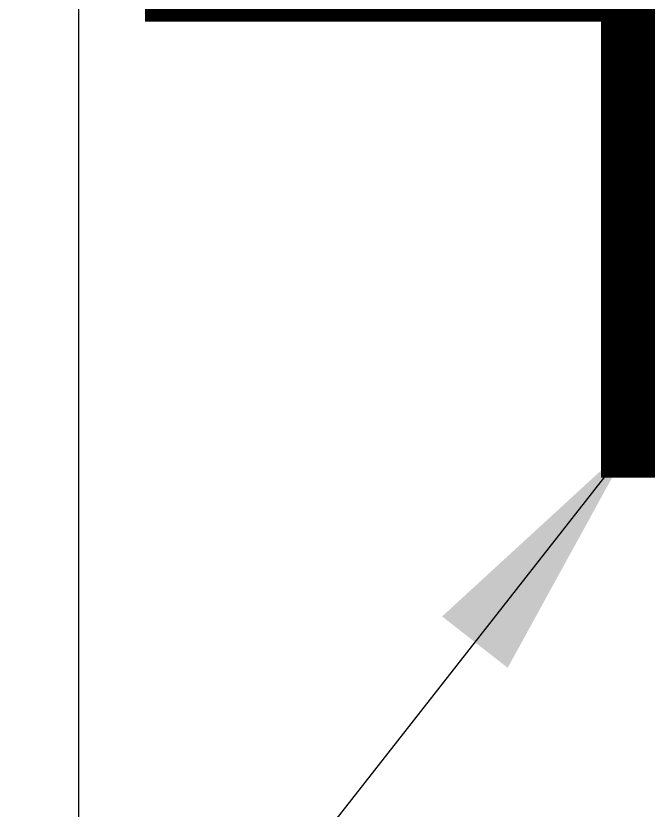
# Model space of a CAD drawing. Header units: millimetres. Extents: x 4133871 to 4440428, y -545651 to -495191.
# Drawn here: x 4276388 to 4276887, y -501833 to -501206 of the extents above; entities that cross this region are included whole.
import ezdxf

# ---------------------------------------------------------------- set-up
doc = ezdxf.new("R2010")
doc.units = ezdxf.units.MM
doc.header["$LTSCALE"] = 60
for name, color, linetype in [('3', 3, 'Continuous'), ('DIM-SCALE', 7, 'Continuous'), ('SITE BOUNDARY-AP', 4, 'xxx')]:
    doc.layers.add(name, color=color, linetype=linetype)
doc.styles.add('Arial', font='arial.ttf')
doc.styles.get("Standard").update_dxf_attribs({"font": 'romans.shx', "width": 0.75, "bigfont": 'whgtxt.shx'})
doc.linetypes.add('xxx', pattern='A,0.25,-0.022286,["xxx",Standard,S=0.1,R=0,X=0,Y=-0.035957],-0.221744', length=0.49403)
doc.dimstyles.new('일반도면_0050', dxfattribs={"dimtxt": 200, "dimasz": 200, "dimexe": 50, "dimexo": 250, "dimgap": 75, "dimtad": 1, "dimdec": 0, "dimzin": 0, "dimdsep": 46, "dimtxsty": 'Arial', "dimcen": -250, "dimclrd": 7, "dimclre": 7, "dimclrt": 2, "dimadec": 0, "dimazin": 0, "dimtfac": 1, "dimtdec": 0, "dimtix": 1, "dimtmove": 2, "dimatfit": 3, "dimfxl": 1, "dimtolj": 1, "dimtzin": 0, "dimarcsym": 0})

# ---------------------------------------------------------------- blocks, each defined once
blk = doc.blocks.new('KEY PLAN_NEW')
at = {"layer": 'SITE BOUNDARY-AP', "color": 253, "linetype": 'Continuous', "ltscale": 10000, "flags": 128}
blk.add_lwpolyline([(-1523.86, -1411.89), (-1523.86, -1932.07)], dxfattribs=at)

msp = doc.modelspace()

# ---------------------------------------------------------------- hatches: boundary and pattern name
at = {"layer": '3'}
h = msp.add_hatch(dxfattribs=at)
h.set_pattern_fill('ANSI31', color=256, scale=855.36)
h.set_pattern_definition([(45, (64725.06, -107751.94), (-75.603857, 75.603857), [])])
h.paths.add_polyline_path([(4276337.71, -500083.05), (4276517.71, -500083.05), (4276517.71, -499723.05), (4277057.71, -499723.05), (4277057.71, -499543.05), (4278157.71, -499543.05), (4278157.71, -499665.45), (4278998.07, -499665.45), (4278998.07, -500263.05), (4279057.71, -500263.05), (4279057.71, -501723.05), (4277806.71, -501723.05), (4277806.71, -501727.55), (4277797.71, -501727.55), (4277797.71, -501903.05), (4277237.71, -501903.05), (4277237.71, -501543.05), (4276877.71, -501543.05), (4276877.71, -501183.05), (4276517.71, -501183.05), (4276517.71, -500823.05), (4275977.71, -500823.05), (4275977.71, -500443.05), (4276337.71, -500443.05)])

# ---------------------------------------------------------------- linework, layer by layer
at = {"layer": '3', "const_width": 55}
msp.add_lwpolyline([(4276337.71, -500083.05), (4276517.71, -500083.05), (4276517.71, -499723.05), (4277057.71, -499723.05), (4277057.71, -499543.05), (4278157.71, -499543.05), (4278157.71, -499665.45), (4278998.07, -499665.45), (4278998.07, -500263.05), (4279057.71, -500263.05), (4279057.71, -501723.05), (4277806.71, -501723.05), (4277806.71, -501727.55), (4277797.71, -501727.55), (4277797.71, -501903.05), (4277237.71, -501903.05), (4277237.71, -501543.05), (4276877.71, -501543.05), (4276877.71, -501183.05), (4276517.71, -501183.05), (4276517.71, -500823.05), (4275977.71, -500823.05), (4275977.71, -500443.05), (4276337.71, -500443.05)], close=True, dxfattribs=at)

# ---------------------------------------------------------------- block references
at = {"xscale": 3, "yscale": 3, "zscale": 3}
msp.add_blockref('KEY PLAN_NEW', (4281009.3, -496247.22), dxfattribs=at)

# ---------------------------------------------------------------- leaders
at = {"layer": 'DIM-SCALE'}
msp.add_leader([(4276874.03, -501543.05), (4274898.37, -504063.02), (4274538.37, -504063.02)], dimstyle='일반도면_0050', override={"dimclrd": 1}, dxfattribs=at)

doc.saveas('drawing.dxf')
